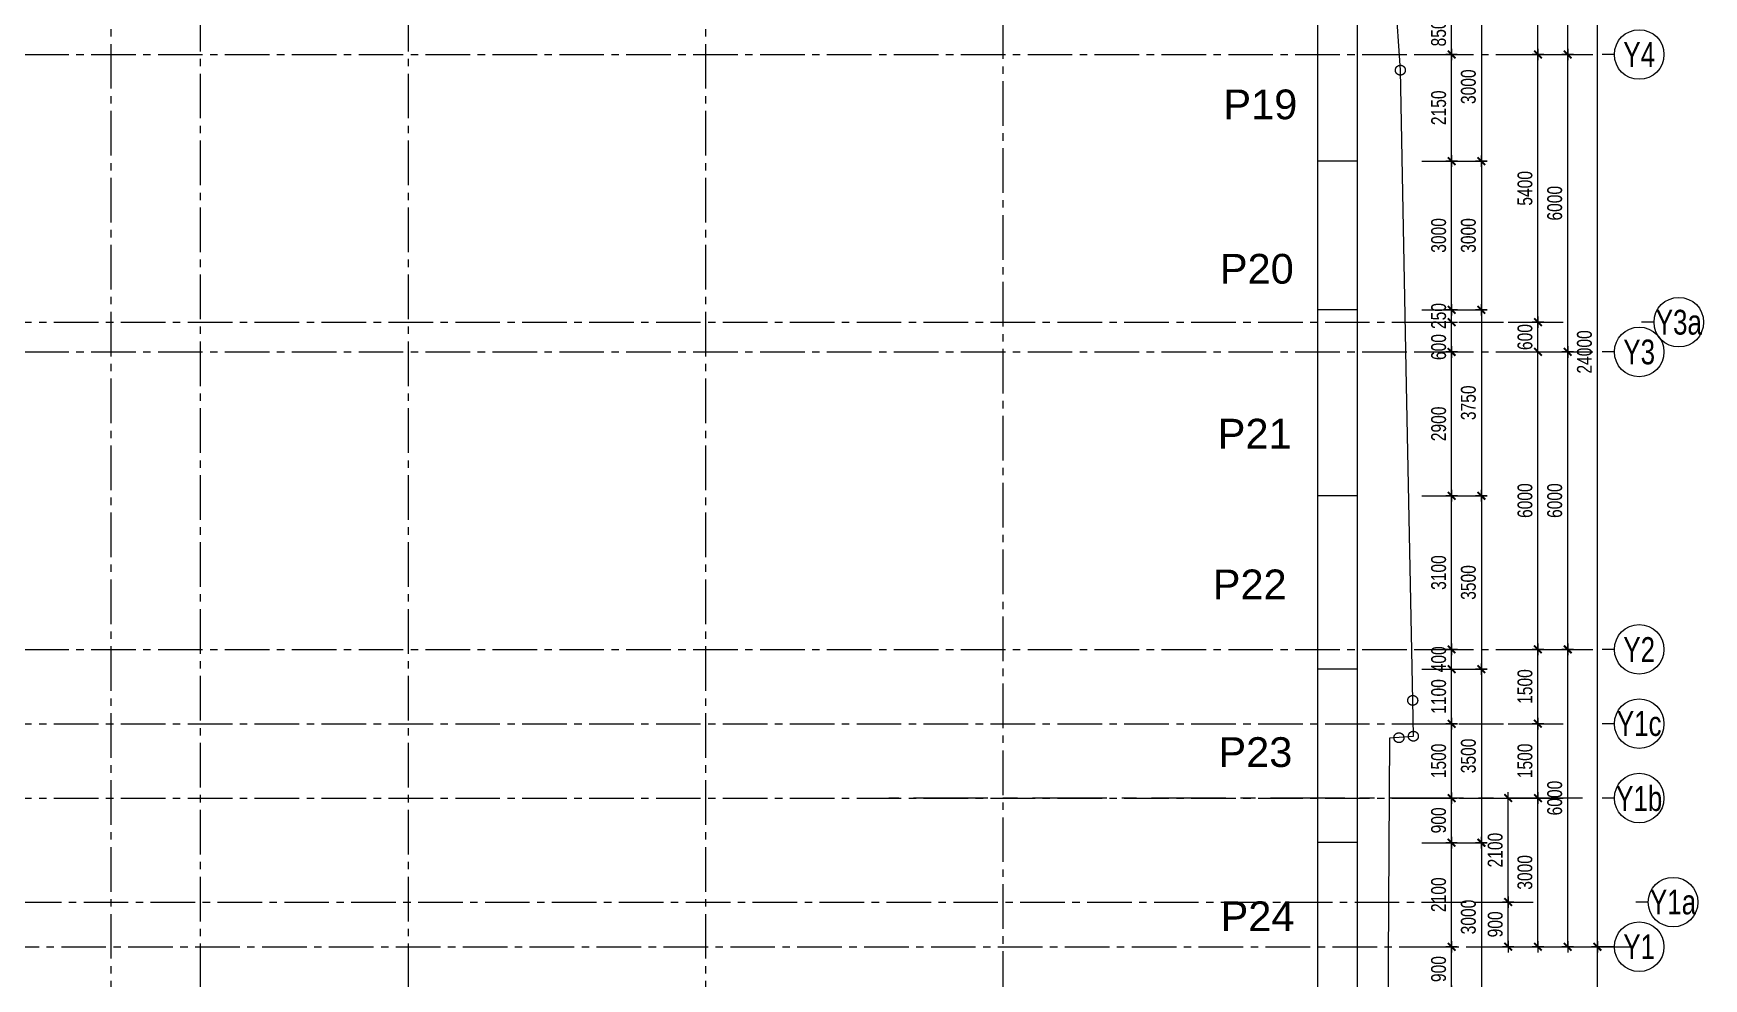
# Model space of a CAD drawing. Header units: millimetres. Extents: x 2611025 to 4139346, y -89870 to 101087.
# Drawn here: x 2686152 to 2719857, y -38376 to -19309 of the extents above; entities that cross this region are included whole.
import ezdxf
from ezdxf.enums import TextEntityAlignment as Align

# ---------------------------------------------------------------- set-up
doc = ezdxf.new("R2010")
doc.units = ezdxf.units.MM
doc.header["$LTSCALE"] = 1200
doc.header["$PDMODE"] = 35
for name, pattern in [('00-GRIP-HAM$0$CENTER', [2, 1.25, -0.25, 0.25, -0.25]), ('CENTER2', [1.125, 0.75, -0.125, 0.125, -0.125]), ('ChainLines2', [3230, 2800, -140, 150, -140])]:
    doc.linetypes.add(name, pattern=pattern)
doc.layers.add('00-GRIP-HAM$0$S-Axis', color=8, linetype='Continuous', lineweight=50)
doc.layers.add('2D_SIKITI', color=6, linetype='ChainLines2', lineweight=20)
for name, color, linetype in [('CDC.01.AXIS', 160, 'CENTER2'), ('CDC.02.DIM', 1, 'Continuous'), ('CDC.06.TEXT', 2, 'Continuous'), ('WALL-RC', 2, 'Continuous')]:
    doc.layers.add(name, color=color, linetype=linetype)
doc.styles.add('1', font='arial.ttf', dxfattribs={"width": 0.75})
doc.styles.add('Arial', font='arial.ttf', dxfattribs={"height": 480})
doc.styles.add('BIGTEXT', font='arial.ttf', dxfattribs={"width": 0.8})
doc.dimstyles.new('120X1', dxfattribs={"dimscale": 120, "dimtxt": 2.5, "dimasz": 0.008, "dimexe": 0, "dimexo": 0, "dimgap": 0.9, "dimtad": 1, "dimdec": 0, "dimzin": 13, "dimdsep": 46, "dimtxsty": '1', "dimblk1": 'CHEO', "dimblk2": 'CHEO', "dimsah": 1, "dimcen": 0, "dimclrd": 256, "dimclre": 256, "dimclrt": 3, "dimadec": 0, "dimazin": 0, "dimtfac": 1, "dimtdec": 0, "dimtix": 1, "dimtmove": 2, "dimatfit": 3, "dimldrblk": 'CHEO', "dimfxl": 8, "dimfxlon": 1, "dimtolj": 1, "dimtzin": 13, "dimarcsym": 0})

# ---------------------------------------------------------------- blocks, each defined once
blk = doc.blocks.new('*D12')
at = {"layer": 'Defpoints', "color": 0, "transparency": 16777216}
for p in [(2712865, -5720), (2712865, -5720), (2712865, -41087), (2712351, -41652), (2707874, -43582)]:
    blk.add_point(p, dxfattribs=at)
blk = doc.blocks.new('CHEO')
at = {"layer": 'CDC.02.DIM'}
for points in [[(-121, 0), (121, 0)], [(0, 121), (0, -121)]]:
    blk.add_lwpolyline(points, dxfattribs=at)
at = {"layer": 'CDC.02.DIM', "const_width": 40}
blk.add_lwpolyline([(80, 80), (-80, -81)], dxfattribs=at)
blk = doc.blocks.new('_Axis name')
at = {"layer": 'CDC.02.DIM'}
blk.add_line((0, 2.5), (0, 0), dxfattribs=at)
blk.add_circle((0, 7.5), 5, dxfattribs=at)
at = {"layer": 'CDC.02.DIM', "style": 'BIGTEXT', "width": 0.75}
blk.add_attdef('.', text='', height=5, dxfattribs=at).set_placement((0, 7.5), align=Align.MIDDLE)
blk = doc.blocks.new('*D1874')
at = {"layer": 'CDC.02.DIM', "lineweight": -2, "transparency": 16777216}
for p, q in [((2716712, 60753), (2717672, 60753)), ((2717672, 57699), (2717672, 60752)), ((2716712, 57698), (2717672, 57698))]:
    blk.add_line(p, q, dxfattribs=at)
at = {"layer": 'Defpoints', "color": 0, "transparency": 16777216}
for p in [(2715872, 60753), (2717672, 60753), (2715872, 57698)]:
    blk.add_point(p, dxfattribs=at)
at = {"layer": 'CDC.02.DIM', "lineweight": -2, "transparency": 16777216, "xscale": 0.96, "yscale": 0.96, "zscale": 0.96}
for p, rotation in [((2717672, 60753), 90), ((2717672, 57698), 270)]:
    blk.add_blockref('CHEO', p, dxfattribs=dict(at, rotation=rotation))
at = {"layer": 'CDC.02.DIM', "color": 3, "transparency": 16777216, "insert": (2717410, 59226), "char_height": 300, "attachment_point": 5, "rotation": 90, "style": '1'}
blk.add_mtext('\\A1;3055', dxfattribs=at)
blk = doc.blocks.new('*D1875')
at = {"layer": 'CDC.02.DIM', "lineweight": -2, "transparency": 16777216}
for p, q in [((2716712, 84753), (2717672, 84753)), ((2717672, 60754), (2717672, 84752)), ((2716712, 60753), (2717672, 60753))]:
    blk.add_line(p, q, dxfattribs=at)
at = {"layer": 'Defpoints', "color": 0, "transparency": 16777216}
for p in [(2715872, 84753), (2717672, 84753), (2715872, 60753)]:
    blk.add_point(p, dxfattribs=at)
at = {"layer": 'CDC.02.DIM', "lineweight": -2, "transparency": 16777216, "xscale": 0.96, "yscale": 0.96, "zscale": 0.96}
for p, rotation in [((2717672, 84753), 90), ((2717672, 60753), 270)]:
    blk.add_blockref('CHEO', p, dxfattribs=dict(at, rotation=rotation))
at = {"layer": 'CDC.02.DIM', "color": 3, "transparency": 16777216, "insert": (2717411, 72753), "char_height": 300, "attachment_point": 5, "rotation": 90, "style": '1'}
blk.add_mtext('\\A1;24000', dxfattribs=at)
blk = doc.blocks.new('*D1877')
at = {"layer": 'CDC.02.DIM', "lineweight": -2, "transparency": 16777216}
for p, q in [((2716112, 66753), (2717072, 66753)), ((2717072, 60754), (2717072, 66752)), ((2716112, 60753), (2717072, 60753))]:
    blk.add_line(p, q, dxfattribs=at)
at = {"layer": 'Defpoints', "color": 0, "transparency": 16777216}
for p in [(2715872, 66753), (2717072, 66753), (2715872, 60753)]:
    blk.add_point(p, dxfattribs=at)
at = {"layer": 'CDC.02.DIM', "lineweight": -2, "transparency": 16777216, "xscale": 0.96, "yscale": 0.96, "zscale": 0.96}
for p, rotation in [((2717072, 66753), 90), ((2717072, 60753), 270)]:
    blk.add_blockref('CHEO', p, dxfattribs=dict(at, rotation=rotation))
at = {"layer": 'CDC.02.DIM', "color": 3, "transparency": 16777216, "insert": (2716811, 63753), "char_height": 300, "attachment_point": 5, "rotation": 90, "style": '1'}
blk.add_mtext('\\A1;6000', dxfattribs=at)
blk = doc.blocks.new('*D1878')
at = {"layer": 'CDC.02.DIM', "lineweight": -2, "transparency": 16777216}
for p, q in [((2716112, 72753), (2717072, 72753)), ((2717072, 66754), (2717072, 72752)), ((2716112, 66753), (2717072, 66753))]:
    blk.add_line(p, q, dxfattribs=at)
at = {"layer": 'Defpoints', "color": 0, "transparency": 16777216}
for p in [(2715872, 72753), (2717072, 72753), (2715872, 66753)]:
    blk.add_point(p, dxfattribs=at)
at = {"layer": 'CDC.02.DIM', "lineweight": -2, "transparency": 16777216, "xscale": 0.96, "yscale": 0.96, "zscale": 0.96}
for p, rotation in [((2717072, 72753), 90), ((2717072, 66753), 270)]:
    blk.add_blockref('CHEO', p, dxfattribs=dict(at, rotation=rotation))
at = {"layer": 'CDC.02.DIM', "color": 3, "transparency": 16777216, "insert": (2716811, 69753), "char_height": 300, "attachment_point": 5, "rotation": 90, "style": '1'}
blk.add_mtext('\\A1;6000', dxfattribs=at)
blk = doc.blocks.new('*D1879')
at = {"layer": 'CDC.02.DIM', "lineweight": -2, "transparency": 16777216}
for p, q in [((2716112, 78753), (2717072, 78753)), ((2717072, 72754), (2717072, 78752)), ((2716112, 72753), (2717072, 72753))]:
    blk.add_line(p, q, dxfattribs=at)
at = {"layer": 'Defpoints', "color": 0, "transparency": 16777216}
for p in [(2715872, 78753), (2717072, 78753), (2715872, 72753)]:
    blk.add_point(p, dxfattribs=at)
at = {"layer": 'CDC.02.DIM', "lineweight": -2, "transparency": 16777216, "xscale": 0.96, "yscale": 0.96, "zscale": 0.96}
for p, rotation in [((2717072, 78753), 90), ((2717072, 72753), 270)]:
    blk.add_blockref('CHEO', p, dxfattribs=dict(at, rotation=rotation))
at = {"layer": 'CDC.02.DIM', "color": 3, "transparency": 16777216, "insert": (2716811, 75753), "char_height": 300, "attachment_point": 5, "rotation": 90, "style": '1'}
blk.add_mtext('\\A1;6000', dxfattribs=at)
blk = doc.blocks.new('*D1880')
at = {"layer": 'CDC.02.DIM', "lineweight": -2, "transparency": 16777216}
for p, q in [((2716112, 84753), (2717072, 84753)), ((2717072, 78754), (2717072, 84752)), ((2716112, 78753), (2717072, 78753))]:
    blk.add_line(p, q, dxfattribs=at)
at = {"layer": 'Defpoints', "color": 0, "transparency": 16777216}
for p in [(2715872, 84753), (2717072, 84753), (2715872, 78753)]:
    blk.add_point(p, dxfattribs=at)
at = {"layer": 'CDC.02.DIM', "lineweight": -2, "transparency": 16777216, "xscale": 0.96, "yscale": 0.96, "zscale": 0.96}
for p, rotation in [((2717072, 84753), 90), ((2717072, 78753), 270)]:
    blk.add_blockref('CHEO', p, dxfattribs=dict(at, rotation=rotation))
at = {"layer": 'CDC.02.DIM', "color": 3, "transparency": 16777216, "insert": (2716811, 81753), "char_height": 300, "attachment_point": 5, "rotation": 90, "style": '1'}
blk.add_mtext('\\A1;6000', dxfattribs=at)
blk = doc.blocks.new('*D1881')
at = {"layer": 'CDC.02.DIM', "lineweight": -2, "transparency": 16777216}
for p, q in [((2715872, 63753), (2716472, 63753)), ((2716472, 60754), (2716472, 63752)), ((2715872, 60753), (2716472, 60753))]:
    blk.add_line(p, q, dxfattribs=at)
at = {"layer": 'Defpoints', "color": 0, "transparency": 16777216}
for p in [(2715872, 63753), (2716472, 63753), (2715872, 60753)]:
    blk.add_point(p, dxfattribs=at)
at = {"layer": 'CDC.02.DIM', "lineweight": -2, "transparency": 16777216, "xscale": 0.96, "yscale": 0.96, "zscale": 0.96}
for p, rotation in [((2716472, 63753), 90), ((2716472, 60753), 270)]:
    blk.add_blockref('CHEO', p, dxfattribs=dict(at, rotation=rotation))
at = {"layer": 'CDC.02.DIM', "color": 3, "transparency": 16777216, "insert": (2716210, 62253), "char_height": 300, "attachment_point": 5, "rotation": 90, "style": '1'}
blk.add_mtext('\\A1;3000', dxfattribs=at)
blk = doc.blocks.new('*D1882')
at = {"layer": 'CDC.02.DIM', "lineweight": -2, "transparency": 16777216}
for p, q in [((2715872, 65253), (2716472, 65253)), ((2716472, 63754), (2716472, 65252)), ((2715872, 63753), (2716472, 63753))]:
    blk.add_line(p, q, dxfattribs=at)
at = {"layer": 'Defpoints', "color": 0, "transparency": 16777216}
for p in [(2715872, 65253), (2716472, 65253), (2715872, 63753)]:
    blk.add_point(p, dxfattribs=at)
at = {"layer": 'CDC.02.DIM', "lineweight": -2, "transparency": 16777216, "xscale": 0.96, "yscale": 0.96, "zscale": 0.96}
for p, rotation in [((2716472, 65253), 90), ((2716472, 63753), 270)]:
    blk.add_blockref('CHEO', p, dxfattribs=dict(at, rotation=rotation))
at = {"layer": 'CDC.02.DIM', "color": 3, "transparency": 16777216, "insert": (2716211, 64503), "char_height": 300, "attachment_point": 5, "rotation": 90, "style": '1'}
blk.add_mtext('\\A1;1500', dxfattribs=at)
blk = doc.blocks.new('*D1883')
at = {"layer": 'CDC.02.DIM', "lineweight": -2, "transparency": 16777216}
for p, q in [((2715872, 66753), (2716472, 66753)), ((2716472, 65254), (2716472, 66752)), ((2715872, 65253), (2716472, 65253))]:
    blk.add_line(p, q, dxfattribs=at)
at = {"layer": 'Defpoints', "color": 0, "transparency": 16777216}
for p in [(2715872, 66753), (2716472, 66753), (2715872, 65253)]:
    blk.add_point(p, dxfattribs=at)
at = {"layer": 'CDC.02.DIM', "lineweight": -2, "transparency": 16777216, "xscale": 0.96, "yscale": 0.96, "zscale": 0.96}
for p, rotation in [((2716472, 66753), 90), ((2716472, 65253), 270)]:
    blk.add_blockref('CHEO', p, dxfattribs=dict(at, rotation=rotation))
at = {"layer": 'CDC.02.DIM', "color": 3, "transparency": 16777216, "insert": (2716211, 66003), "char_height": 300, "attachment_point": 5, "rotation": 90, "style": '1'}
blk.add_mtext('\\A1;1500', dxfattribs=at)
blk = doc.blocks.new('*D1884')
at = {"layer": 'CDC.02.DIM', "lineweight": -2, "transparency": 16777216}
for p, q in [((2715872, 72753), (2716472, 72753)), ((2716472, 66754), (2716472, 72752)), ((2715872, 66753), (2716472, 66753))]:
    blk.add_line(p, q, dxfattribs=at)
at = {"layer": 'Defpoints', "color": 0, "transparency": 16777216}
for p in [(2715872, 72753), (2716472, 72753), (2715872, 66753)]:
    blk.add_point(p, dxfattribs=at)
at = {"layer": 'CDC.02.DIM', "lineweight": -2, "transparency": 16777216, "xscale": 0.96, "yscale": 0.96, "zscale": 0.96}
for p, rotation in [((2716472, 72753), 90), ((2716472, 66753), 270)]:
    blk.add_blockref('CHEO', p, dxfattribs=dict(at, rotation=rotation))
at = {"layer": 'CDC.02.DIM', "color": 3, "transparency": 16777216, "insert": (2716211, 69753), "char_height": 300, "attachment_point": 5, "rotation": 90, "style": '1'}
blk.add_mtext('\\A1;6000', dxfattribs=at)
blk = doc.blocks.new('*D1885')
at = {"layer": 'CDC.02.DIM', "lineweight": -2, "transparency": 16777216}
for p, q in [((2715872, 73353), (2716472, 73353)), ((2716472, 73354), (2716472, 73355)), ((2716472, 72753), (2716472, 73353)), ((2715872, 72753), (2716472, 72753)), ((2716472, 72752), (2716472, 72751))]:
    blk.add_line(p, q, dxfattribs=at)
at = {"layer": 'Defpoints', "color": 0, "transparency": 16777216}
for p in [(2715872, 73353), (2716472, 73353), (2715872, 72753)]:
    blk.add_point(p, dxfattribs=at)
at = {"layer": 'CDC.02.DIM', "lineweight": -2, "transparency": 16777216, "xscale": 0.96, "yscale": 0.96, "zscale": 0.96}
for p, rotation in [((2716472, 73353), 270), ((2716472, 72753), 90)]:
    blk.add_blockref('CHEO', p, dxfattribs=dict(at, rotation=rotation))
at = {"layer": 'CDC.02.DIM', "color": 3, "transparency": 16777216, "insert": (2716211, 73053), "char_height": 300, "attachment_point": 5, "rotation": 90, "style": '1'}
blk.add_mtext('\\A1;600', dxfattribs=at)
blk = doc.blocks.new('*D1886')
at = {"layer": 'CDC.02.DIM', "lineweight": -2, "transparency": 16777216}
for p, q in [((2715872, 78753), (2716472, 78753)), ((2716472, 73354), (2716472, 78752)), ((2715872, 73353), (2716472, 73353))]:
    blk.add_line(p, q, dxfattribs=at)
at = {"layer": 'Defpoints', "color": 0, "transparency": 16777216}
for p in [(2715872, 78753), (2716472, 78753), (2715872, 73353)]:
    blk.add_point(p, dxfattribs=at)
at = {"layer": 'CDC.02.DIM', "lineweight": -2, "transparency": 16777216, "xscale": 0.96, "yscale": 0.96, "zscale": 0.96}
for p, rotation in [((2716472, 78753), 90), ((2716472, 73353), 270)]:
    blk.add_blockref('CHEO', p, dxfattribs=dict(at, rotation=rotation))
at = {"layer": 'CDC.02.DIM', "color": 3, "transparency": 16777216, "insert": (2716211, 76053), "char_height": 300, "attachment_point": 5, "rotation": 90, "style": '1'}
blk.add_mtext('\\A1;5400', dxfattribs=at)
blk = doc.blocks.new('*D1887')
at = {"layer": 'CDC.02.DIM', "lineweight": -2, "transparency": 16777216}
for p, q in [((2715872, 81753), (2716472, 81753)), ((2716472, 78754), (2716472, 81752)), ((2715872, 78753), (2716472, 78753))]:
    blk.add_line(p, q, dxfattribs=at)
at = {"layer": 'Defpoints', "color": 0, "transparency": 16777216}
for p in [(2715872, 81753), (2716472, 81753), (2715872, 78753)]:
    blk.add_point(p, dxfattribs=at)
at = {"layer": 'CDC.02.DIM', "lineweight": -2, "transparency": 16777216, "xscale": 0.96, "yscale": 0.96, "zscale": 0.96}
for p, rotation in [((2716472, 81753), 90), ((2716472, 78753), 270)]:
    blk.add_blockref('CHEO', p, dxfattribs=dict(at, rotation=rotation))
at = {"layer": 'CDC.02.DIM', "color": 3, "transparency": 16777216, "insert": (2716210, 80253), "char_height": 300, "attachment_point": 5, "rotation": 90, "style": '1'}
blk.add_mtext('\\A1;3000', dxfattribs=at)
blk = doc.blocks.new('*D1891')
at = {"layer": 'CDC.02.DIM', "lineweight": -2, "transparency": 16777216}
for p, q in [((2715267, 61655), (2715872, 61655)), ((2715872, 60756), (2715872, 61654)), ((2715265, 60755), (2715872, 60755))]:
    blk.add_line(p, q, dxfattribs=at)
at = {"layer": 'Defpoints', "color": 0, "transparency": 16777216}
for p in [(2715267, 61655), (2715872, 61655), (2715265, 60755)]:
    blk.add_point(p, dxfattribs=at)
at = {"layer": 'CDC.02.DIM', "lineweight": -2, "transparency": 16777216, "xscale": 0.96, "yscale": 0.96, "zscale": 0.96}
for p, rotation in [((2715872, 61655), 90), ((2715872, 60755), 270)]:
    blk.add_blockref('CHEO', p, dxfattribs=dict(at, rotation=rotation))
at = {"layer": 'CDC.02.DIM', "color": 3, "transparency": 16777216, "insert": (2715611, 61205), "char_height": 300, "attachment_point": 5, "rotation": 90, "style": '1'}
blk.add_mtext('\\A1;900', dxfattribs=at)
blk = doc.blocks.new('*D1892')
at = {"layer": 'CDC.02.DIM', "lineweight": -2, "transparency": 16777216}
for p, q in [((2715270, 63753), (2715872, 63753)), ((2715872, 61654), (2715872, 63752)), ((2715270, 61653), (2715872, 61653))]:
    blk.add_line(p, q, dxfattribs=at)
at = {"layer": 'Defpoints', "color": 0, "transparency": 16777216}
for p in [(2715270, 63753), (2715872, 63753), (2715270, 61653)]:
    blk.add_point(p, dxfattribs=at)
at = {"layer": 'CDC.02.DIM', "lineweight": -2, "transparency": 16777216, "xscale": 0.96, "yscale": 0.96, "zscale": 0.96}
for p, rotation in [((2715872, 63753), 90), ((2715872, 61653), 270)]:
    blk.add_blockref('CHEO', p, dxfattribs=dict(at, rotation=rotation))
at = {"layer": 'CDC.02.DIM', "color": 3, "transparency": 16777216, "insert": (2715610, 62703), "char_height": 300, "attachment_point": 5, "rotation": 90, "style": '1'}
blk.add_mtext('\\A1;2100', dxfattribs=at)
blk = doc.blocks.new('*D1896')
at = {"layer": 'CDC.02.DIM', "lineweight": -2, "transparency": 16777216}
for p, q in [((2714129, 60753), (2714729, 60753)), ((2714729, 59854), (2714729, 60752)), ((2714129, 59853), (2714729, 59853))]:
    blk.add_line(p, q, dxfattribs=at)
at = {"layer": 'Defpoints', "color": 0, "transparency": 16777216}
for p in [(2714129, 60753), (2714729, 60753), (2714129, 59853)]:
    blk.add_point(p, dxfattribs=at)
at = {"layer": 'CDC.02.DIM', "lineweight": -2, "transparency": 16777216, "xscale": 0.96, "yscale": 0.96, "zscale": 0.96}
for p, rotation in [((2714729, 60753), 90), ((2714729, 59853), 270)]:
    blk.add_blockref('CHEO', p, dxfattribs=dict(at, rotation=rotation))
at = {"layer": 'CDC.02.DIM', "color": 3, "transparency": 16777216, "insert": (2714468, 60303), "char_height": 300, "attachment_point": 5, "rotation": 90, "style": '1'}
blk.add_mtext('\\A1;900', dxfattribs=at)
blk = doc.blocks.new('*D1897')
at = {"layer": 'CDC.02.DIM', "lineweight": -2, "transparency": 16777216}
for p, q in [((2714129, 62853), (2714729, 62853)), ((2714729, 60754), (2714729, 62852)), ((2714129, 60753), (2714729, 60753))]:
    blk.add_line(p, q, dxfattribs=at)
at = {"layer": 'Defpoints', "color": 0, "transparency": 16777216}
for p in [(2714129, 62853), (2714729, 62853), (2714129, 60753)]:
    blk.add_point(p, dxfattribs=at)
at = {"layer": 'CDC.02.DIM', "lineweight": -2, "transparency": 16777216, "xscale": 0.96, "yscale": 0.96, "zscale": 0.96}
for p, rotation in [((2714729, 62853), 90), ((2714729, 60753), 270)]:
    blk.add_blockref('CHEO', p, dxfattribs=dict(at, rotation=rotation))
at = {"layer": 'CDC.02.DIM', "color": 3, "transparency": 16777216, "insert": (2714468, 61803), "char_height": 300, "attachment_point": 5, "rotation": 90, "style": '1'}
blk.add_mtext('\\A1;2100', dxfattribs=at)
blk = doc.blocks.new('*D1898')
at = {"layer": 'CDC.02.DIM', "lineweight": -2, "transparency": 16777216}
for p, q in [((2714129, 63753), (2714729, 63753)), ((2714729, 62854), (2714729, 63752)), ((2714129, 62853), (2714729, 62853))]:
    blk.add_line(p, q, dxfattribs=at)
at = {"layer": 'Defpoints', "color": 0, "transparency": 16777216}
for p in [(2714129, 63753), (2714729, 63753), (2714129, 62853)]:
    blk.add_point(p, dxfattribs=at)
at = {"layer": 'CDC.02.DIM', "lineweight": -2, "transparency": 16777216, "xscale": 0.96, "yscale": 0.96, "zscale": 0.96}
for p, rotation in [((2714729, 63753), 90), ((2714729, 62853), 270)]:
    blk.add_blockref('CHEO', p, dxfattribs=dict(at, rotation=rotation))
at = {"layer": 'CDC.02.DIM', "color": 3, "transparency": 16777216, "insert": (2714468, 63303), "char_height": 300, "attachment_point": 5, "rotation": 90, "style": '1'}
blk.add_mtext('\\A1;900', dxfattribs=at)
blk = doc.blocks.new('*D1899')
at = {"layer": 'CDC.02.DIM', "lineweight": -2, "transparency": 16777216}
for p, q in [((2714129, 65252), (2714730, 65252)), ((2714730, 63753), (2714730, 65251)), ((2714129, 63752), (2714730, 63752))]:
    blk.add_line(p, q, dxfattribs=at)
at = {"layer": 'Defpoints', "color": 0, "transparency": 16777216}
for p in [(2714129, 65252), (2714730, 65252), (2714129, 63752)]:
    blk.add_point(p, dxfattribs=at)
at = {"layer": 'CDC.02.DIM', "lineweight": -2, "transparency": 16777216, "xscale": 0.96, "yscale": 0.96, "zscale": 0.96}
for p, rotation in [((2714730, 65252), 90), ((2714730, 63752), 270)]:
    blk.add_blockref('CHEO', p, dxfattribs=dict(at, rotation=rotation))
at = {"layer": 'CDC.02.DIM', "color": 3, "transparency": 16777216, "insert": (2714469, 64502), "char_height": 300, "attachment_point": 5, "rotation": 90, "style": '1'}
blk.add_mtext('\\A1;1500', dxfattribs=at)
blk = doc.blocks.new('*D1900')
at = {"layer": 'CDC.02.DIM', "lineweight": -2, "transparency": 16777216}
for p, q in [((2714129, 66352), (2714730, 66352)), ((2714730, 65253), (2714730, 66351)), ((2714129, 65252), (2714730, 65252))]:
    blk.add_line(p, q, dxfattribs=at)
at = {"layer": 'Defpoints', "color": 0, "transparency": 16777216}
for p in [(2714129, 66352), (2714730, 66352), (2714129, 65252)]:
    blk.add_point(p, dxfattribs=at)
at = {"layer": 'CDC.02.DIM', "lineweight": -2, "transparency": 16777216, "xscale": 0.96, "yscale": 0.96, "zscale": 0.96}
for p, rotation in [((2714730, 66352), 90), ((2714730, 65252), 270)]:
    blk.add_blockref('CHEO', p, dxfattribs=dict(at, rotation=rotation))
at = {"layer": 'CDC.02.DIM', "color": 3, "transparency": 16777216, "insert": (2714469, 65802), "char_height": 300, "attachment_point": 5, "rotation": 90, "style": '1'}
blk.add_mtext('\\A1;1100', dxfattribs=at)
blk = doc.blocks.new('*D1901')
at = {"layer": 'CDC.02.DIM', "lineweight": -2, "transparency": 16777216}
for p, q in [((2714129, 66752), (2714730, 66752)), ((2714730, 66753), (2714730, 66754)), ((2714730, 66352), (2714730, 66752)), ((2714129, 66352), (2714730, 66352)), ((2714730, 66351), (2714730, 66350))]:
    blk.add_line(p, q, dxfattribs=at)
at = {"layer": 'Defpoints', "color": 0, "transparency": 16777216}
for p in [(2714129, 66752), (2714730, 66752), (2714129, 66352)]:
    blk.add_point(p, dxfattribs=at)
at = {"layer": 'CDC.02.DIM', "lineweight": -2, "transparency": 16777216, "xscale": 0.96, "yscale": 0.96, "zscale": 0.96}
for p, rotation in [((2714730, 66752), 270), ((2714730, 66352), 90)]:
    blk.add_blockref('CHEO', p, dxfattribs=dict(at, rotation=rotation))
at = {"layer": 'CDC.02.DIM', "color": 3, "transparency": 16777216, "insert": (2714469, 66552), "char_height": 300, "attachment_point": 5, "rotation": 90, "style": '1'}
blk.add_mtext('\\A1;400', dxfattribs=at)
blk = doc.blocks.new('*D1902')
at = {"layer": 'CDC.02.DIM', "lineweight": -2, "transparency": 16777216}
for p, q in [((2714129, 69852), (2714730, 69852)), ((2714730, 66753), (2714730, 69851)), ((2714129, 66752), (2714730, 66752))]:
    blk.add_line(p, q, dxfattribs=at)
at = {"layer": 'Defpoints', "color": 0, "transparency": 16777216}
for p in [(2714129, 69852), (2714730, 69852), (2714129, 66752)]:
    blk.add_point(p, dxfattribs=at)
at = {"layer": 'CDC.02.DIM', "lineweight": -2, "transparency": 16777216, "xscale": 0.96, "yscale": 0.96, "zscale": 0.96}
for p, rotation in [((2714730, 69852), 90), ((2714730, 66752), 270)]:
    blk.add_blockref('CHEO', p, dxfattribs=dict(at, rotation=rotation))
at = {"layer": 'CDC.02.DIM', "color": 3, "transparency": 16777216, "insert": (2714469, 68302), "char_height": 300, "attachment_point": 5, "rotation": 90, "style": '1'}
blk.add_mtext('\\A1;3100', dxfattribs=at)
blk = doc.blocks.new('*D1903')
at = {"layer": 'CDC.02.DIM', "lineweight": -2, "transparency": 16777216}
for p, q in [((2714129, 72752), (2714730, 72752)), ((2714730, 69853), (2714730, 72751)), ((2714129, 69852), (2714730, 69852))]:
    blk.add_line(p, q, dxfattribs=at)
at = {"layer": 'Defpoints', "color": 0, "transparency": 16777216}
for p in [(2714129, 72752), (2714730, 72752), (2714129, 69852)]:
    blk.add_point(p, dxfattribs=at)
at = {"layer": 'CDC.02.DIM', "lineweight": -2, "transparency": 16777216, "xscale": 0.96, "yscale": 0.96, "zscale": 0.96}
for p, rotation in [((2714730, 72752), 90), ((2714730, 69852), 270)]:
    blk.add_blockref('CHEO', p, dxfattribs=dict(at, rotation=rotation))
at = {"layer": 'CDC.02.DIM', "color": 3, "transparency": 16777216, "insert": (2714469, 71302), "char_height": 300, "attachment_point": 5, "rotation": 90, "style": '1'}
blk.add_mtext('\\A1;2900', dxfattribs=at)
blk = doc.blocks.new('*D1904')
at = {"layer": 'CDC.02.DIM', "lineweight": -2, "transparency": 16777216}
for p, q in [((2714129, 73352), (2714730, 73352)), ((2714730, 72753), (2714730, 73351)), ((2714129, 72752), (2714730, 72752))]:
    blk.add_line(p, q, dxfattribs=at)
at = {"layer": 'Defpoints', "color": 0, "transparency": 16777216}
for p in [(2714129, 73352), (2714730, 73352), (2714129, 72752)]:
    blk.add_point(p, dxfattribs=at)
at = {"layer": 'CDC.02.DIM', "lineweight": -2, "transparency": 16777216, "xscale": 0.96, "yscale": 0.96, "zscale": 0.96}
for p, rotation in [((2714730, 73352), 90), ((2714730, 72752), 270)]:
    blk.add_blockref('CHEO', p, dxfattribs=dict(at, rotation=rotation))
at = {"layer": 'CDC.02.DIM', "color": 3, "transparency": 16777216, "insert": (2714469, 72851), "char_height": 300, "attachment_point": 5, "rotation": 90, "style": '1'}
blk.add_mtext('\\A1;600', dxfattribs=at)
blk = doc.blocks.new('*D1905')
at = {"layer": 'CDC.02.DIM', "lineweight": -2, "transparency": 16777216}
for p, q in [((2714129, 73602), (2714730, 73602)), ((2714730, 73603), (2714730, 73604)), ((2714730, 73352), (2714730, 73602)), ((2714129, 73352), (2714730, 73352)), ((2714730, 73351), (2714730, 73350))]:
    blk.add_line(p, q, dxfattribs=at)
at = {"layer": 'Defpoints', "color": 0, "transparency": 16777216}
for p in [(2714129, 73602), (2714730, 73602), (2714129, 73352)]:
    blk.add_point(p, dxfattribs=at)
at = {"layer": 'CDC.02.DIM', "lineweight": -2, "transparency": 16777216, "xscale": 0.96, "yscale": 0.96, "zscale": 0.96}
for p, rotation in [((2714730, 73602), 270), ((2714730, 73352), 90)]:
    blk.add_blockref('CHEO', p, dxfattribs=dict(at, rotation=rotation))
at = {"layer": 'CDC.02.DIM', "color": 3, "transparency": 16777216, "insert": (2714469, 73477), "char_height": 300, "attachment_point": 5, "rotation": 90, "style": '1'}
blk.add_mtext('\\A1;250', dxfattribs=at)
blk = doc.blocks.new('*D1906')
at = {"layer": 'CDC.02.DIM', "lineweight": -2, "transparency": 16777216}
for p, q in [((2714129, 76603), (2714730, 76603)), ((2714730, 73604), (2714730, 76602)), ((2714129, 73603), (2714730, 73603))]:
    blk.add_line(p, q, dxfattribs=at)
at = {"layer": 'Defpoints', "color": 0, "transparency": 16777216}
for p in [(2714129, 76603), (2714730, 76603), (2714129, 73603)]:
    blk.add_point(p, dxfattribs=at)
at = {"layer": 'CDC.02.DIM', "lineweight": -2, "transparency": 16777216, "xscale": 0.96, "yscale": 0.96, "zscale": 0.96}
for p, rotation in [((2714730, 76603), 90), ((2714730, 73603), 270)]:
    blk.add_blockref('CHEO', p, dxfattribs=dict(at, rotation=rotation))
at = {"layer": 'CDC.02.DIM', "color": 3, "transparency": 16777216, "insert": (2714469, 75103), "char_height": 300, "attachment_point": 5, "rotation": 90, "style": '1'}
blk.add_mtext('\\A1;3000', dxfattribs=at)
blk = doc.blocks.new('*D1907')
at = {"layer": 'CDC.02.DIM', "lineweight": -2, "transparency": 16777216}
for p, q in [((2714129, 78753), (2714730, 78753)), ((2714730, 76604), (2714730, 78752)), ((2714129, 76603), (2714730, 76603))]:
    blk.add_line(p, q, dxfattribs=at)
at = {"layer": 'Defpoints', "color": 0, "transparency": 16777216}
for p in [(2714129, 78753), (2714730, 78753), (2714129, 76603)]:
    blk.add_point(p, dxfattribs=at)
at = {"layer": 'CDC.02.DIM', "lineweight": -2, "transparency": 16777216, "xscale": 0.96, "yscale": 0.96, "zscale": 0.96}
for p, rotation in [((2714730, 78753), 90), ((2714730, 76603), 270)]:
    blk.add_blockref('CHEO', p, dxfattribs=dict(at, rotation=rotation))
at = {"layer": 'CDC.02.DIM', "color": 3, "transparency": 16777216, "insert": (2714469, 77678), "char_height": 300, "attachment_point": 5, "rotation": 90, "style": '1'}
blk.add_mtext('\\A1;2150', dxfattribs=at)
blk = doc.blocks.new('*D1908')
at = {"layer": 'CDC.02.DIM', "lineweight": -2, "transparency": 16777216}
for p, q in [((2714129, 79603), (2714729, 79603)), ((2714729, 78754), (2714729, 79602)), ((2714129, 78753), (2714729, 78753))]:
    blk.add_line(p, q, dxfattribs=at)
at = {"layer": 'Defpoints', "color": 0, "transparency": 16777216}
for p in [(2714129, 79603), (2714729, 79603), (2714129, 78753)]:
    blk.add_point(p, dxfattribs=at)
at = {"layer": 'CDC.02.DIM', "lineweight": -2, "transparency": 16777216, "xscale": 0.96, "yscale": 0.96, "zscale": 0.96}
for p, rotation in [((2714729, 79603), 90), ((2714729, 78753), 270)]:
    blk.add_blockref('CHEO', p, dxfattribs=dict(at, rotation=rotation))
at = {"layer": 'CDC.02.DIM', "color": 3, "transparency": 16777216, "insert": (2714468, 79178), "char_height": 300, "attachment_point": 5, "rotation": 90, "style": '1'}
blk.add_mtext('\\A1;850', dxfattribs=at)
blk = doc.blocks.new('*D1919')
at = {"layer": 'CDC.02.DIM', "lineweight": -2, "transparency": 16777216}
for p, q in [((2714370, 79603), (2715330, 79603)), ((2715330, 79602), (2715330, 76604)), ((2714370, 76603), (2715330, 76603))]:
    blk.add_line(p, q, dxfattribs=at)
at = {"layer": 'Defpoints', "color": 0, "transparency": 16777216}
for p in [(2714129, 79603), (2714129, 76603), (2715330, 76603)]:
    blk.add_point(p, dxfattribs=at)
at = {"layer": 'CDC.02.DIM', "lineweight": -2, "transparency": 16777216, "xscale": 0.96, "yscale": 0.96, "zscale": 0.96}
for p, rotation in [((2715330, 79603), 90), ((2715330, 76603), 270)]:
    blk.add_blockref('CHEO', p, dxfattribs=dict(at, rotation=rotation))
at = {"layer": 'CDC.02.DIM', "color": 3, "transparency": 16777216, "insert": (2715069, 78103), "char_height": 300, "attachment_point": 5, "rotation": 90, "style": '1'}
blk.add_mtext('\\A1;3000', dxfattribs=at)
blk = doc.blocks.new('*D1920')
at = {"layer": 'CDC.02.DIM', "lineweight": -2, "transparency": 16777216}
for p, q in [((2714370, 76602), (2715330, 76602)), ((2715330, 76601), (2715330, 73603)), ((2714370, 73602), (2715330, 73602))]:
    blk.add_line(p, q, dxfattribs=at)
at = {"layer": 'Defpoints', "color": 0, "transparency": 16777216}
for p in [(2714129, 76602), (2714129, 73602), (2715330, 73602)]:
    blk.add_point(p, dxfattribs=at)
at = {"layer": 'CDC.02.DIM', "lineweight": -2, "transparency": 16777216, "xscale": 0.96, "yscale": 0.96, "zscale": 0.96}
for p, rotation in [((2715330, 76602), 90), ((2715330, 73602), 270)]:
    blk.add_blockref('CHEO', p, dxfattribs=dict(at, rotation=rotation))
at = {"layer": 'CDC.02.DIM', "color": 3, "transparency": 16777216, "insert": (2715069, 75102), "char_height": 300, "attachment_point": 5, "rotation": 90, "style": '1'}
blk.add_mtext('\\A1;3000', dxfattribs=at)
blk = doc.blocks.new('*D1921')
at = {"layer": 'CDC.02.DIM', "lineweight": -2, "transparency": 16777216}
for p, q in [((2714370, 73602), (2715330, 73602)), ((2715330, 73601), (2715330, 69853)), ((2714370, 69852), (2715330, 69852))]:
    blk.add_line(p, q, dxfattribs=at)
at = {"layer": 'Defpoints', "color": 0, "transparency": 16777216}
for p in [(2714129, 73602), (2714129, 69852), (2715330, 69852)]:
    blk.add_point(p, dxfattribs=at)
at = {"layer": 'CDC.02.DIM', "lineweight": -2, "transparency": 16777216, "xscale": 0.96, "yscale": 0.96, "zscale": 0.96}
for p, rotation in [((2715330, 73602), 90), ((2715330, 69852), 270)]:
    blk.add_blockref('CHEO', p, dxfattribs=dict(at, rotation=rotation))
at = {"layer": 'CDC.02.DIM', "color": 3, "transparency": 16777216, "insert": (2715069, 71727), "char_height": 300, "attachment_point": 5, "rotation": 90, "style": '1'}
blk.add_mtext('\\A1;3750', dxfattribs=at)
blk = doc.blocks.new('*D1922')
at = {"layer": 'CDC.02.DIM', "lineweight": -2, "transparency": 16777216}
for p, q in [((2714370, 69852), (2715330, 69852)), ((2715330, 69851), (2715330, 66353)), ((2714370, 66352), (2715330, 66352))]:
    blk.add_line(p, q, dxfattribs=at)
at = {"layer": 'Defpoints', "color": 0, "transparency": 16777216}
for p in [(2714129, 69852), (2714129, 66352), (2715330, 66352)]:
    blk.add_point(p, dxfattribs=at)
at = {"layer": 'CDC.02.DIM', "lineweight": -2, "transparency": 16777216, "xscale": 0.96, "yscale": 0.96, "zscale": 0.96}
for p, rotation in [((2715330, 69852), 90), ((2715330, 66352), 270)]:
    blk.add_blockref('CHEO', p, dxfattribs=dict(at, rotation=rotation))
at = {"layer": 'CDC.02.DIM', "color": 3, "transparency": 16777216, "insert": (2715069, 68102), "char_height": 300, "attachment_point": 5, "rotation": 90, "style": '1'}
blk.add_mtext('\\A1;3500', dxfattribs=at)
blk = doc.blocks.new('*D1923')
at = {"layer": 'CDC.02.DIM', "lineweight": -2, "transparency": 16777216}
for p, q in [((2714370, 66353), (2715330, 66353)), ((2715330, 66352), (2715330, 62854)), ((2714370, 62853), (2715330, 62853))]:
    blk.add_line(p, q, dxfattribs=at)
at = {"layer": 'Defpoints', "color": 0, "transparency": 16777216}
for p in [(2714129, 66353), (2714129, 62853), (2715330, 62853)]:
    blk.add_point(p, dxfattribs=at)
at = {"layer": 'CDC.02.DIM', "lineweight": -2, "transparency": 16777216, "xscale": 0.96, "yscale": 0.96, "zscale": 0.96}
for p, rotation in [((2715330, 66353), 90), ((2715330, 62853), 270)]:
    blk.add_blockref('CHEO', p, dxfattribs=dict(at, rotation=rotation))
at = {"layer": 'CDC.02.DIM', "color": 3, "transparency": 16777216, "insert": (2715069, 64603), "char_height": 300, "attachment_point": 5, "rotation": 90, "style": '1'}
blk.add_mtext('\\A1;3500', dxfattribs=at)
blk = doc.blocks.new('*D1924')
at = {"layer": 'CDC.02.DIM', "lineweight": -2, "transparency": 16777216}
for p, q in [((2714370, 62853), (2715330, 62853)), ((2715330, 62852), (2715330, 59854)), ((2714370, 59853), (2715330, 59853))]:
    blk.add_line(p, q, dxfattribs=at)
at = {"layer": 'Defpoints', "color": 0, "transparency": 16777216}
for p in [(2714129, 62853), (2714129, 59853), (2715330, 59853)]:
    blk.add_point(p, dxfattribs=at)
at = {"layer": 'CDC.02.DIM', "lineweight": -2, "transparency": 16777216, "xscale": 0.96, "yscale": 0.96, "zscale": 0.96}
for p, rotation in [((2715330, 62853), 90), ((2715330, 59853), 270)]:
    blk.add_blockref('CHEO', p, dxfattribs=dict(at, rotation=rotation))
at = {"layer": 'CDC.02.DIM', "color": 3, "transparency": 16777216, "insert": (2715069, 61353), "char_height": 300, "attachment_point": 5, "rotation": 90, "style": '1'}
blk.add_mtext('\\A1;3000', dxfattribs=at)
blk = doc.blocks.new('asdasdas')
at = {"layer": 'CDC.02.DIM'}
ref = blk.add_blockref('_Axis name', (2717764.9, 78753.1), dxfattribs=dict(at, xscale=100, yscale=100, zscale=100, rotation=270))
ref.add_attrib('.', 'Y4', dxfattribs={"height": 500, "style": 'BIGTEXT', "width": 0.75}).set_placement((2718514.9, 78753.1), align=Align.MIDDLE)
ref = blk.add_blockref('_Axis name', (2718564.9, 73353.1), dxfattribs=dict(at, xscale=100, yscale=100, zscale=100, rotation=270))
ref.add_attrib('.', 'Y3a', dxfattribs={"height": 500, "style": 'BIGTEXT', "width": 0.75}).set_placement((2719314.9, 73353.1), align=Align.MIDDLE)
ref = blk.add_blockref('_Axis name', (2717764.9, 72753.1), dxfattribs=dict(at, xscale=100, yscale=100, zscale=100, rotation=270))
ref.add_attrib('.', 'Y3', dxfattribs={"height": 500, "style": 'BIGTEXT', "width": 0.75}).set_placement((2718514.9, 72753.1), align=Align.MIDDLE)
ref = blk.add_blockref('_Axis name', (2717764.9, 66753.1), dxfattribs=dict(at, xscale=100, yscale=100, zscale=100, rotation=270))
ref.add_attrib('.', 'Y2', dxfattribs={"height": 500, "style": 'BIGTEXT', "width": 0.75}).set_placement((2718514.9, 66753.1), align=Align.MIDDLE)
ref = blk.add_blockref('_Axis name', (2717764.9, 65253.1), dxfattribs=dict(at, xscale=100, yscale=100, zscale=100, rotation=270))
ref.add_attrib('.', 'Y1c', dxfattribs={"height": 500, "style": 'BIGTEXT', "width": 0.75}).set_placement((2718514.9, 65253.1), align=Align.MIDDLE)
ref = blk.add_blockref('_Axis name', (2717764.9, 63753.1), dxfattribs=dict(at, xscale=100, yscale=100, zscale=100, rotation=270))
ref.add_attrib('.', 'Y1b', dxfattribs={"height": 500, "style": 'BIGTEXT', "width": 0.75}).set_placement((2718514.9, 63753.1), align=Align.MIDDLE)
ref = blk.add_blockref('_Axis name', (2718448.7, 61653.1), dxfattribs=dict(at, xscale=100, yscale=100, zscale=100, rotation=270))
ref.add_attrib('.', 'Y1a', dxfattribs={"height": 500, "style": 'BIGTEXT', "width": 0.75}).set_placement((2719198.7, 61653.1), align=Align.MIDDLE)
ref = blk.add_blockref('_Axis name', (2717764.9, 60753.1), dxfattribs=dict(at, xscale=100, yscale=100, zscale=100, rotation=270))
ref.add_attrib('.', 'Y1', dxfattribs={"height": 500, "style": 'BIGTEXT', "width": 0.75}).set_placement((2718514.9, 60753.1), align=Align.MIDDLE)
for base, p1, p2, picture, middle in [((2717671.7, 84753.1), (2715871.7, 60753.1), (2715871.7, 84753.1), '*D1875', (2717410.5, 72753.1)), ((2717071.7, 84753.1), (2715871.7, 78753.1), (2715871.7, 84753.1), '*D1880', (2716810.5, 81753.1)), ((2716471.7, 81753.1), (2715871.7, 78753.1), (2715871.7, 81753.1), '*D1887', (2716210.4, 80253.1)), ((2714729.3, 79603.1), (2714128.6, 78753.1), (2714128.6, 79603.1), '*D1908', (2714468.1, 79178.1)), ((2715330.4, 76603.1), (2714128.6, 79603.1), (2714128.6, 76603.1), '*D1919', (2715069.1, 78103.1)), ((2714730.2, 78753.1), (2714128.6, 76603.1), (2714128.6, 78753.1), '*D1907', (2714469, 77678.1)), ((2717071.7, 78753.1), (2715871.7, 72753.1), (2715871.7, 78753.1), '*D1879', (2716810.5, 75753.1)), ((2716471.7, 78753.1), (2715871.7, 73353.1), (2715871.7, 78753.1), '*D1886', (2716210.5, 76053.1)), ((2714730.2, 76603.1), (2714128.6, 73603.1), (2714128.6, 76603.1), '*D1906', (2714468.9, 75103.1)), ((2715330.4, 73602.1), (2714128.6, 76602.1), (2714128.6, 73602.1), '*D1920', (2715069.1, 75102.1)), ((2714730.2, 73602.1), (2714128.6, 73352.1), (2714128.6, 73602.1), '*D1905', (2714469, 73477.1)), ((2715330.4, 69852.1), (2714128.6, 73602.1), (2714128.6, 69852.1), '*D1921', (2715069.1, 71727.1)), ((2716471.7, 73353.1), (2715871.7, 72753.1), (2715871.7, 73353.1), '*D1885', (2716210.5, 73053.1)), ((2714730.2, 72752.1), (2714128.6, 69852.1), (2714128.6, 72752.1), '*D1903', (2714469, 71302.1)), ((2717071.7, 72753.1), (2715871.7, 66753.1), (2715871.7, 72753.1), '*D1878', (2716810.5, 69753.1)), ((2716471.7, 72753.1), (2715871.7, 66753.1), (2715871.7, 72753.1), '*D1884', (2716210.5, 69753.1)), ((2714730.2, 69852.1), (2714128.6, 66752.1), (2714128.6, 69852.1), '*D1902', (2714468.9, 68302.1)), ((2715330.4, 66352.1), (2714128.6, 69852.1), (2714128.6, 66352.1), '*D1922', (2715069.1, 68102.1)), ((2714730.2, 66752.1), (2714128.6, 66352.1), (2714128.6, 66752.1), '*D1901', (2714469, 66552.1)), ((2717071.7, 66753.1), (2715871.7, 60753.1), (2715871.7, 66753.1), '*D1877', (2716810.5, 63753.1)), ((2716471.7, 66753.1), (2715871.7, 65253.1), (2715871.7, 66753.1), '*D1883', (2716210.5, 66003.1)), ((2715330.4, 62853.1), (2714128.6, 66353.1), (2714128.6, 62853.1), '*D1923', (2715069.1, 64603.1)), ((2714730.2, 66352.1), (2714128.6, 65252.1), (2714128.6, 66352.1), '*D1900', (2714469, 65802.1)), ((2714730.2, 65252.1), (2714128.6, 63752.1), (2714128.6, 65252.1), '*D1899', (2714469, 64502.1)), ((2716471.7, 65253.1), (2715871.7, 63753.1), (2715871.7, 65253.1), '*D1882', (2716210.5, 64503.1)), ((2714729.1, 63753.1), (2714128.6, 62853.1), (2714128.6, 63753.1), '*D1898', (2714467.9, 63303.1)), ((2715871.6, 63753.1), (2715270, 61653.1), (2715270, 63753.1), '*D1892', (2715610.5, 62703.1)), ((2716471.7, 63753.1), (2715871.7, 60753.1), (2715871.7, 63753.1), '*D1881', (2716210.4, 62253.1)), ((2714729.1, 62853.1), (2714128.6, 60753), (2714128.6, 62853.1), '*D1897', (2714467.9, 61803.1)), ((2715330.4, 59853.1), (2714128.6, 62853.1), (2714128.6, 59853.1), '*D1924', (2715069.1, 61353.1)), ((2715871.7, 61655.3), (2715265.1, 60755.3), (2715266.8, 61655.3), '*D1891', (2715610.5, 61205.3)), ((2714729.1, 60753), (2714128.6, 59853.1), (2714128.6, 60753), '*D1896', (2714467.9, 60303.1)), ((2717671.7, 60753.1), (2715871.7, 57698.1), (2715871.7, 60753.1), '*D1874', (2717410.4, 59225.6))]:
    dim = blk.add_linear_dim(base=base, p1=p1, p2=p2, angle=90, dimstyle='120X1', dxfattribs=at)
    dim.commit()
    dim.dimension.update_dxf_attribs({"geometry": picture, "text_midpoint": middle})
dim = blk.add_linear_dim(base=(2714730.2, 73352.1), p1=(2714128.6, 72752.1), p2=(2714128.6, 73352.1), angle=90, dimstyle='120X1', dxfattribs=at)
dim.commit()
dim.dimension.update_dxf_attribs({"geometry": '*D1904', "text_midpoint": (2714469, 72850.9), "dimtype": 160})

msp = doc.modelspace()

# ---------------------------------------------------------------- linework, layer by layer
at = {"layer": '00-GRIP-HAM$0$S-Axis', "linetype": '00-GRIP-HAM$0$CENTER', "lineweight": 15}
msp.add_line((2717414.7, -34734.6), (2703414.7, -34734.6), dxfattribs=at)
at = {"layer": '2D_SIKITI', "color": 220, "true_color": 0xff00bf}
for p, q in [((2713737.9, -20051.1), (2712839.1, -6603.3)), ((2713859.1, -26411.3), (2713737.9, -20051.1)), ((2713987.5, -32764.6), (2713859.1, -26411.3)), ((2714000.3, -33487), (2713987.5, -32764.6)), ((2713468.9, -43330.6), (2713524.9, -33517)), ((2713524.9, -33517), (2714000.3, -33487))]:
    msp.add_line(p, q, dxfattribs=at)
for centre in [(2713737.9, -20051.1), (2713987.5, -32764.6), (2713708.9, -33517), (2714000.3, -33487)]:
    msp.add_circle(centre, 100, dxfattribs=at)
at = {"layer": 'CDC.01.AXIS', "color": 5, "lineweight": 9, "true_color": 0x0100ff}
for p, q in [((2705715.6, -2723.6), (2705715.6, -49086.8)), ((2687713.7, -3323.6), (2687715.6, -48486.8)), ((2699713.7, -3323.6), (2699713.7, -48486.8)), ((2689514.7, -3922), (2689515.6, -47888.5)), ((2693714.7, -3922), (2693713.7, -48486.8)), ((2644117, -19733.6), (2717622.4, -19733.6)), ((2644717, -25134.6), (2717022.3, -25134.6)), ((2644117, -25733.6), (2717622.4, -25733.6)), ((2644117, -31735.5), (2717622.4, -31735.5)), ((2644717, -33235.5), (2717022.4, -33235.5)), ((2644717, -34735.5), (2717022.4, -34735.5)), ((2645317, -36834.6), (2716422.5, -36832.3)), ((2643517, -37735.5), (2718374.7, -37734.6))]:
    msp.add_line(p, q, dxfattribs=at)
at = {"layer": 'WALL-RC'}
for p, q in [((2712864.7, -21884.5), (2712064.7, -21884.5)), ((2712864.7, -24884.5), (2712064.7, -24884.5)), ((2712864.7, -28634.5), (2712064.7, -28634.5)), ((2712864.7, -32134.5), (2712064.7, -32134.5)), ((2712864.7, -35634.5), (2712064.7, -35634.5))]:
    msp.add_line(p, q, dxfattribs=at)
for points in [[(2648374.7, -20834.6), (2648374.7, -7284.6), (2656814.7, -7284.6), (2664314.7, -7284.6), (2710450.8, -7284.6), (2712433.3, -9265.8), (2712864.7, -15928.7), (2712864.7, -41284), (2707874.4, -43779.1), (2699026.3, -44034.6), (2660714.7, -44034.6), (2658914.7, -44034.6), (2652289.1, -44034.6), (2648374.7, -40215.7), (2648374.7, -21134.1)], [(2649174.7, -20834.6), (2649174.7, -8084.6), (2656814.7, -8084.6), (2664314.7, -8084.6), (2710119.6, -8084.6), (2711654.5, -9618.5), (2712064.7, -15954.6), (2712064.7, -40789.6), (2707674.7, -42984.6), (2699014.7, -43234.6), (2660714.7, -43234.6), (2658914.7, -43234.6), (2652614.7, -43234.6), (2649174.7, -39878.6), (2649174.7, -21134.1)]]:
    msp.add_lwpolyline(points, dxfattribs=at)

# ---------------------------------------------------------------- block references
msp.add_blockref('asdasdas', (42.3, -98487.7), dxfattribs=at)

# ---------------------------------------------------------------- texts
at = {"layer": 'CDC.06.TEXT', "style": 'Arial'}
for s, p in [('P19', (2710912.7, -20741)), ('P20', (2710841.1, -24057.2)), ('P21', (2710798, -27383.6)), ('P22', (2710697.6, -30424.5)), ('P23', (2710812.3, -33807.4)), ('P24', (2710855.2, -37118.9))]:
    msp.add_text(s, height=600, dxfattribs=at).set_placement(p, align=Align.MIDDLE_CENTER)

# ---------------------------------------------------------------- dimensions: what is measured, and where the dimension line sits
at = {"layer": 'CDC.02.DIM'}
dim = msp.add_angular_dim_2l(base=(2712351.1, -41651.9), line1=((2712865.2, -5720.4), (2712865.2, -5720.4)), line2=((2707874.5, -43582.1), (2712865.2, -41086.7)), dimstyle='120X1', dxfattribs=at)
dim.commit()
dim.dimension.update_dxf_attribs({"geometry": '*D12', "text_midpoint": (2712351.1, -41651.9)})

doc.saveas('drawing.dxf')
